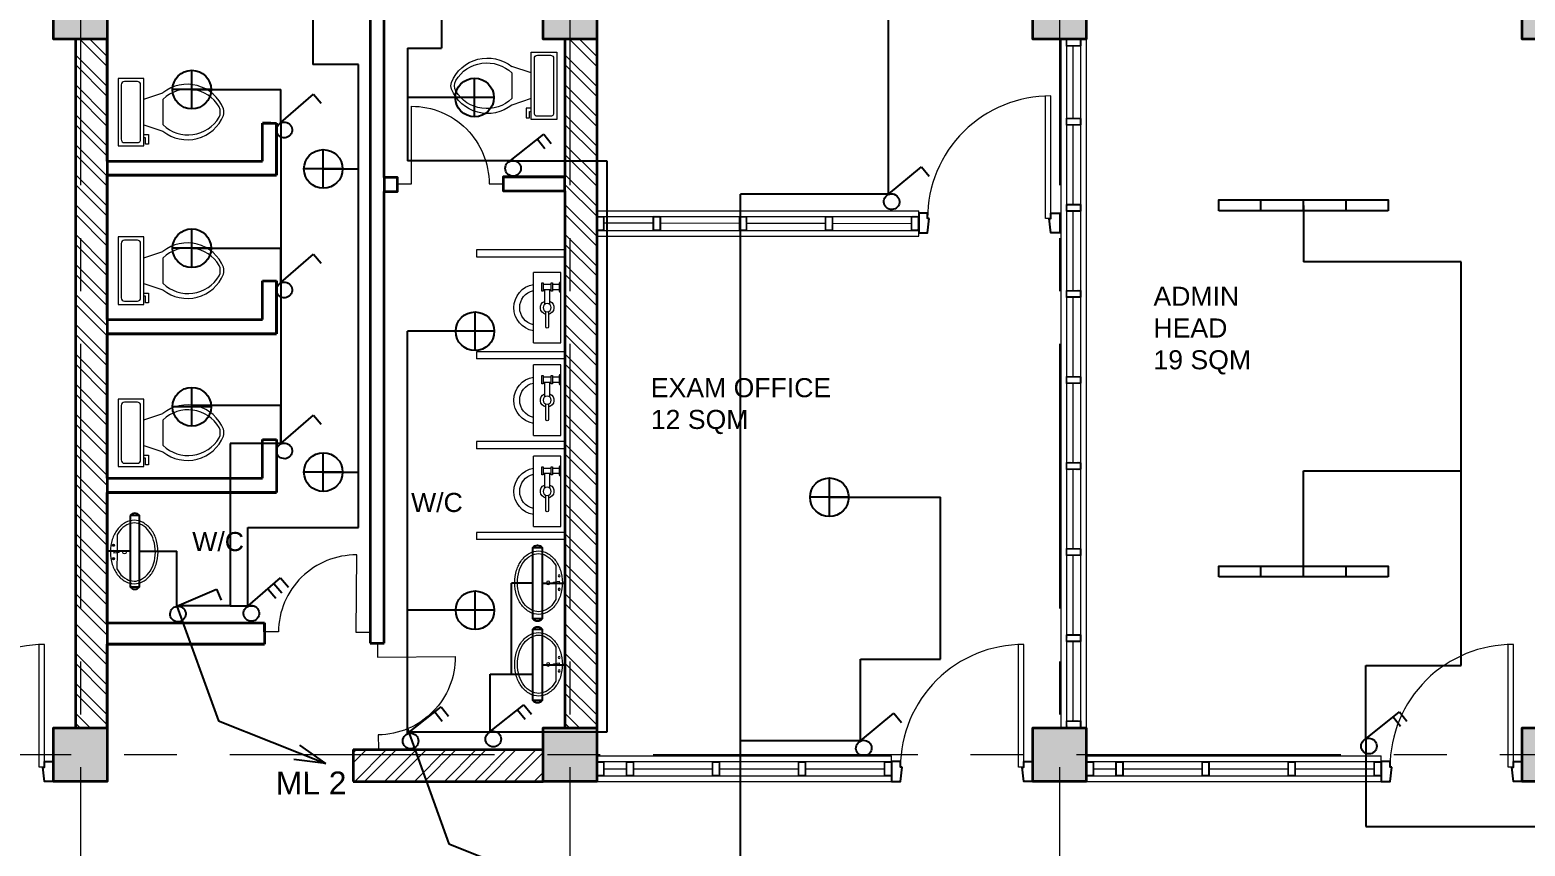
# Model space of a CAD drawing. Header units: inches. Extents: x 527934 to 2134587, y -408734 to 227304.
# Drawn here: x 1713861 to 1724458, y -190838 to -185053 of the extents above; entities that cross this region are included whole.
import ezdxf

# ---------------------------------------------------------------- set-up
doc = ezdxf.new("R2010")
doc.units = ezdxf.units.IN
doc.header["$MEASUREMENT"] = 0
doc.linetypes.add('CENTER', pattern=[2, 1.25, -0.25, 0.25, -0.25])
for name, color, linetype, lineweight in [('1 LIGHT N SWITCH', 3, 'Continuous', 25), ('6 LIGHT PT WIRING', 3, 'Continuous', 25), ('centre line', 1, 'CENTER', 9), ('dim', 253, 'Continuous', 9), ('door', 77, 'Continuous', 13), ('enclosure - exterior', 30, 'Continuous', 30), ('furniture', 253, 'Continuous', 5), ('hatch', 250, 'Continuous', 5), ('hatch - general', 252, 'Continuous', 5), ('hatch 2', 251, 'Continuous', 5), ('INSULATION', 253, 'Continuous', 5), ('interior partition', 31, 'Continuous', 30), ('metal', 40, 'Continuous', 18), ('partition wall', 5, 'Continuous', 20), ('plinth', 5, 'Continuous', 9), ('text', 7, 'Continuous', 13), ('wall', 5, 'Continuous', 40), ('wall - brick', 30, 'Continuous', 35)]:
    doc.layers.add(name, color=color, linetype=linetype, lineweight=lineweight)
doc.styles.add('ATTR', font='romans.shx', dxfattribs={"width": 0.8, "height": 1.2})
doc.styles.add('labelling', font='arial.ttf')
doc.styles.get("Standard").update_dxf_attribs({"font": 'arial.ttf'})
doc.linetypes.add('BATTING', pattern='A,0.0001,-0.1,[134,ltypeshp.shx,S=0.1,R=0,X=-0.1,Y=0],-0.2,[134,ltypeshp.shx,S=0.1,R=180,X=0.1,Y=0],-0.1', length=0.4001)
doc.dimstyles.new('dim 100', dxfattribs={"dimtxt": 200, "dimasz": 90, "dimexe": 150, "dimexo": 150, "dimgap": 50, "dimtad": 1, "dimdec": 0, "dimzin": 0, "dimdsep": 46, "dimtxsty": 'Standard', "dimblk": 'ARCHTICK', "dimcen": 100, "dimdle": 150, "dimazin": 0, "dimtfac": 1, "dimtdec": 0, "dimtix": 1, "dimtmove": 2, "dimatfit": 3, "dimfxl": 150, "dimfxlon": 1, "dimtolj": 1, "dimtzin": 0, "dimarcsym": 0})

# ---------------------------------------------------------------- blocks, each defined once
blk = doc.blocks.new('Dd1')
at = {"layer": 'door'}
for p, q in [((6330587, 14339), (6330587, 13509)), ((6330599, 14377), (6330625, 14377)), ((6330625, 14377), (6330625, 13510))]:
    blk.add_line(p, q, dxfattribs=at)
at = {"layer": 'door', "lineweight": 25}
for points in [[(6330599, 14377), (6330587, 14377), (6330587, 14339), (6330524, 14339), (6330524, 14479), (6330587, 14479)], [(6331449, 14377), (6331461, 14377), (6331461, 14339), (6331524, 14339), (6331524, 14479), (6331461, 14479)]]:
    blk.add_lwpolyline(points, close=True, dxfattribs=at)
at = {"layer": 'door'}
blk.add_arc((6330593, 14377), 868, 269.6039, 0, dxfattribs=at)
blk = doc.blocks.new('Tank Toilet 3 PV')
for p, q in [((9.5, -6), (9.5, -2)), ((-10, -8.5), (-8, -8.5)), ((-10, -9.5), (-10, -8.5)), ((-8, -8.5), (-8, -8)), ((-7, -8), (-7, -9.5)), ((-4, -8), (-6, -14)), ((4, -8), (6, -14)), ((-7, -9.5), (-10, -9.5)), ((4, -14), (-4, -14))]:
    blk.add_line(p, q)
blk.add_lwpolyline([(10.5, -8), (10.5, 0), (-10.5, 0), (-10.5, -8)], close=True)
for points in [[(-9.5, -2), (-9.5, -6)], [(8.5, -1), (-8.5, -1)], [(-8.5, -7), (8.5, -7)]]:
    blk.add_lwpolyline(points)
for centre, radius, start, end in [((-8.62, -1.88), 0.884, 81.8699, 188.1301), ((8.62, -1.88), 0.884, 351.8699, 98.1301), ((-8.62, -6.12), 0.884, 171.8699, 278.1301), ((8.62, -6.12), 0.884, 261.8699, 8.1301), ((3.52, -21.58), 12.17, 141.4691, 247.9714), ((4.2, -21.82), 11.33, 136.3677, 238.9468), ((-3.52, -21.58), 12.17, 292.0284, 38.5307), ((-4.2, -21.82), 11.33, 301.053, 43.6321), ((0, -27.88), 4, 245.7318, 294.2682), ((0, -29), 4, 254.8605, 285.1395)]:
    blk.add_arc(centre, radius, start, end)
at = {"style": 'ATTR', "width": 0.8, "flags": 9}
blk.add_attdef('ESTCODE', (0, 0), '', height=0.000000846, dxfattribs=at)
blk = doc.blocks.new('Urinal Toilet 1 PV')
for p, q in [((3.85, 0), (6.65, 0)), ((-0.98, -3.15), (-4.9, -3.15)), ((0.773, -2.7999), (4.55, -2.7999)), ((4.2, -0.3499), (6.3, -0.3499)), ((4.2, -2.0999), (4.2, -2.45)), ((6.3, -2.0999), (4.2, -2.0999)), ((4.2, -2.45), (6.3, -2.45)), ((4.55, -0.3499), (4.55, -2.0999)), ((4.55, -2.45), (4.55, -4.5499)), ((5.95, -2.0999), (5.95, -0.3499)), ((5.95, -4.5499), (5.95, -2.45)), ((6.3, -2.45), (6.3, -2.0999)), ((-9, -7), (9, -7)), ((-4.9, -3.8499), (-0.98, -3.8499)), ((4.55, -4.2), (0.784, -4.2)), ((4.2, -4.5499), (4.2, -4.9)), ((6.3, -4.5499), (4.2, -4.5499)), ((4.2, -4.9), (6.3, -4.9)), ((6.3, -4.9), (6.3, -4.5499))]:
    blk.add_line(p, q)
blk.add_lwpolyline([(-9, -7), (-9, 0), (9, 0), (9, -7)])
blk.add_circle((0, -3.5), 1.05)
for centre, radius, start, end in [((4.216, 0.0154), 0.3657, 182.4084, 267.5916), ((6.285, 0.0154), 0.3657, 272.4084, 357.5916), ((-4.9, -3.5), 0.35, 90, 270), ((0, -3.5), 1.75, 22.85047, 168.577), ((0, -6), 6, 189.7326, 350.4409), ((0, -6), 4.5, 192.8398, 347.201), ((0, -3.5), 1.75, 191.8763, 336.5863)]:
    blk.add_arc(centre, radius, start, end)
at = {"style": 'ATTR', "width": 0.8, "flags": 9}
blk.add_attdef('ESTCODE', (0, 0), '', height=0.00000036, dxfattribs=at)
blk = doc.blocks.new('A$C469E363F')
at = {"color": 0}
for p, q in [((-0.65, 5.39), (-5.48, 5.4)), ((0, 6.38), (-0.79, 6.38)), ((-0.56, 4.75), (-0.79, 6.38)), ((-0.56, 4.75), (-0.24, 4.75)), ((-0.24, 4.75), (0, 6.38)), ((4.68, 5.37), (-0.14, 5.38))]:
    blk.add_line(p, q, dxfattribs=at)
blk.add_lwpolyline([(-0.44, -6.9, 0.075445), (3.31, -6.34, 0.085783), (6.29, -4.83, 0.10607), (8.41, -2.41, 0.126822), (9.09, 0.21, 0.126822), (8.43, 2.82, 0.10607), (6.32, 5.26, 0.085783), (3.35, 6.79, 0.075445), (-0.39, 7.37, 0.075445), (-4.15, 6.81, 0.085783), (-7.12, 5.3, 0.10607), (-9.24, 2.88, 0.126822), (-9.93, 0.26, 0.126822), (-9.26, -2.35, 0.10607), (-7.16, -4.79, 0.085783), (-4.19, -6.32, 0.075445)], format="xyb", close=True, dxfattribs=at)
for points in [[(-5.48, 5.4, 0.038366), (-6.65, 4.66, 0.10607), (-8.55, 2.49, 0.126822), (-9.13, 0.26, 0.126822), (-8.56, -1.97, 0.10607), (-6.68, -4.16, 0.085783), (-3.95, -5.56, 0.075445), (-0.44, -6.11, 0.075445)], [(-0.44, -6.11, 0.075445), (3.08, -5.58, 0.085783), (5.82, -4.19, 0.10607), (7.72, -2.02, 0.126822), (8.3, 0.21, 0.126822), (7.73, 2.44, 0.10607), (5.85, 4.62, 0.038366), (4.68, 5.37, 0.075445)]]:
    blk.add_lwpolyline(points, format="xyb", dxfattribs=at)
for centre, radius in [((-2.41, 6.44), 0.316), ((-2.41, 6.44), 0.276), ((1.61, 6.43), 0.316), ((1.61, 6.43), 0.263), ((-0.46, 3.13), 0.515)]:
    blk.add_circle(centre, radius, dxfattribs=at)
blk = doc.blocks.new('2X4')
at = {"layer": 'hatch 2'}
h = blk.add_hatch(dxfattribs=at)
h.set_pattern_fill('ANSI31', color=256, scale=20)
h.set_pattern_definition([(45, (0, 0), (-1.767766953, 1.767766953), [])])
h.paths.add_polyline_path([(5938822, -146997), (5938776, -146997, 0.414214), (5938774, -146999), (5938774, -147047), (5938777, -147047), (5938777, -147000), (5938821, -147000), (5938821, -147047), (5938824, -147047), (5938824, -146999, 0.414214)])
h.paths.add_polyline_path([(5938777, -147047), (5938774, -147047), (5938774, -147095, 0.414214), (5938776, -147097), (5938822, -147097, 0.414218), (5938824, -147095), (5938824, -147047), (5938821, -147047), (5938821, -147094), (5938777, -147094)])
at = {"layer": 'metal'}
blk.add_lwpolyline([(5938776, -147097), (5938822, -147097, 0.414214), (5938824, -147095), (5938824, -146999, 0.414214), (5938822, -146997), (5938776, -146997, 0.414214), (5938774, -146999), (5938774, -147095, 0.414214)], format="xyb", close=True, dxfattribs=at)
blk.add_lwpolyline([(5938777, -147094), (5938821, -147094), (5938821, -147000), (5938777, -147000)], close=True, dxfattribs=at)
blk = doc.blocks.new('_ArchTick')
at = {"color": 0, "linetype": 'ByBlock', "const_width": 0.15}
blk.add_lwpolyline([(-0.5, -0.5), (0.5, 0.5)], dxfattribs=at)
blk = doc.blocks.new('*D2019')
at = {"layer": 'Defpoints', "color": 0, "ltscale": 400}
for p in [(1707088, -176826), (1707088, -190090), (1742476, -190090)]:
    blk.add_point(p, dxfattribs=at)
at = {"layer": 'dim', "color": 0, "lineweight": -2, "ltscale": 400}
for p, q in [((1707088, -176976), (1707088, -176676)), ((1742476, -176976), (1742476, -176676)), ((1742626, -176826), (1706938, -176826))]:
    blk.add_line(p, q, dxfattribs=at)
at = {"layer": 'dim', "color": 0, "lineweight": -2, "ltscale": 400, "xscale": 90, "yscale": 90, "zscale": 90, "rotation": 180}
blk.add_blockref('_ArchTick', (1707088, -176826), dxfattribs=at)
at = {"layer": 'dim', "color": 0, "lineweight": -2, "ltscale": 400, "xscale": 90, "yscale": 90, "zscale": 90}
blk.add_blockref('_ArchTick', (1742476, -176826), dxfattribs=at)
at = {"layer": 'dim', "color": 0, "ltscale": 400, "insert": (1724782, -176673), "char_height": 200, "attachment_point": 5}
blk.add_mtext('\\A1;35388', dxfattribs=at)
blk = doc.blocks.new('*D2493')
at = {"layer": 'Defpoints', "color": 0, "ltscale": 400}
for p in [(1717498, -178289), (1705491, -197819), (1717498, -197819)]:
    blk.add_point(p, dxfattribs=at)
at = {"layer": 'furniture', "color": 0, "lineweight": -2, "ltscale": 400}
for p, q in [((1705491, -178139), (1705491, -197969)), ((1705641, -178289), (1705341, -178289)), ((1705641, -197819), (1705341, -197819))]:
    blk.add_line(p, q, dxfattribs=at)
at = {"layer": 'furniture', "color": 0, "lineweight": -2, "ltscale": 400, "xscale": 90, "yscale": 90, "zscale": 90}
for p, rotation in [((1705491, -178289), 90), ((1705491, -197819), 270)]:
    blk.add_blockref('_ArchTick', p, dxfattribs=dict(at, rotation=rotation))
at = {"layer": 'furniture', "color": 0, "ltscale": 400, "insert": (1705339, -188054), "char_height": 200, "attachment_point": 5, "rotation": 90}
blk.add_mtext('\\A1;19530', dxfattribs=at)
blk = doc.blocks.new('*D2496')
at = {"layer": 'Defpoints', "color": 0, "ltscale": 400}
for p in [(1717688, -152819), (1714218, -198831), (1717688, -198831)]:
    blk.add_point(p, dxfattribs=at)
at = {"layer": 'furniture', "color": 0, "lineweight": -2, "ltscale": 400}
for p, q in [((1714218, -198831), (1714218, -198681)), ((1717688, -198681), (1717688, -198981)), ((1714068, -198831), (1717838, -198831))]:
    blk.add_line(p, q, dxfattribs=at)
at = {"layer": 'furniture', "color": 0, "lineweight": -2, "ltscale": 400, "xscale": 90, "yscale": 90, "zscale": 90, "rotation": 180}
blk.add_blockref('_ArchTick', (1714218, -198831), dxfattribs=at)
at = {"layer": 'furniture', "color": 0, "lineweight": -2, "ltscale": 400, "xscale": 90, "yscale": 90, "zscale": 90}
blk.add_blockref('_ArchTick', (1717688, -198831), dxfattribs=at)
at = {"layer": 'furniture', "color": 0, "ltscale": 400, "insert": (1715953, -198679), "char_height": 200, "attachment_point": 5}
blk.add_mtext('\\A1;3470', dxfattribs=at)
blk = doc.blocks.new('*D2497')
at = {"layer": 'Defpoints', "color": 0, "ltscale": 400}
for p in [(1721158, -152819), (1717688, -198831), (1721158, -198831)]:
    blk.add_point(p, dxfattribs=at)
at = {"layer": 'furniture', "color": 0, "lineweight": -2, "ltscale": 400}
for p, q in [((1717688, -198831), (1717688, -198681)), ((1721158, -198681), (1721158, -198981)), ((1717538, -198831), (1721308, -198831))]:
    blk.add_line(p, q, dxfattribs=at)
at = {"layer": 'furniture', "color": 0, "lineweight": -2, "ltscale": 400, "xscale": 90, "yscale": 90, "zscale": 90, "rotation": 180}
blk.add_blockref('_ArchTick', (1717688, -198831), dxfattribs=at)
at = {"layer": 'furniture', "color": 0, "lineweight": -2, "ltscale": 400, "xscale": 90, "yscale": 90, "zscale": 90}
blk.add_blockref('_ArchTick', (1721158, -198831), dxfattribs=at)
at = {"layer": 'furniture', "color": 0, "ltscale": 400, "insert": (1719423, -198679), "char_height": 200, "attachment_point": 5}
blk.add_mtext('\\A1;3470', dxfattribs=at)
blk = doc.blocks.new('*D2498')
at = {"layer": 'Defpoints', "color": 0, "ltscale": 400}
for p in [(1724628, -152819), (1721158, -198831), (1724628, -198831)]:
    blk.add_point(p, dxfattribs=at)
at = {"layer": 'furniture', "color": 0, "lineweight": -2, "ltscale": 400}
for p, q in [((1721158, -198831), (1721158, -198681)), ((1724628, -198681), (1724628, -198981)), ((1721008, -198831), (1724778, -198831))]:
    blk.add_line(p, q, dxfattribs=at)
at = {"layer": 'furniture', "color": 0, "lineweight": -2, "ltscale": 400, "xscale": 90, "yscale": 90, "zscale": 90, "rotation": 180}
blk.add_blockref('_ArchTick', (1721158, -198831), dxfattribs=at)
at = {"layer": 'furniture', "color": 0, "lineweight": -2, "ltscale": 400, "xscale": 90, "yscale": 90, "zscale": 90}
blk.add_blockref('_ArchTick', (1724628, -198831), dxfattribs=at)
at = {"layer": 'furniture', "color": 0, "ltscale": 400, "insert": (1722893, -198679), "char_height": 200, "attachment_point": 5}
blk.add_mtext('\\A1;3470', dxfattribs=at)
blk = doc.blocks.new('1x36 TL MO')
at = {"color": 3}
for p, q in [((11329249, 640104.8), (11330289.8, 640104.8)), ((11329507.4, 640104.8), (11329507.4, 640038.1)), ((11329768.8, 640104.8), (11329768.8, 640038.1)), ((11330030.3, 640104.8), (11330030.3, 640038.1))]:
    blk.add_line(p, q, dxfattribs=at)
blk.add_lwpolyline([(11330289.8, 640104.8), (11330289.8, 640038.1), (11329249, 640038.1), (11329249, 640104.8)], dxfattribs=at)
blk = doc.blocks.new('dome')
at = {"color": 3}
for p, q in [((542951, 234900), (542951, 235175)), ((543088, 235037), (542814, 235037))]:
    blk.add_line(p, q, dxfattribs=at)
blk.add_circle((542951, 235037), 137, dxfattribs=at)
blk = doc.blocks.new('mirror light')
at = {"color": 3}
for p, q in [((550739, 227900), (550739, 227697)), ((550649, 227697), (550829, 227697))]:
    blk.add_line(p, q, dxfattribs=at)
blk.add_lwpolyline([(550423, 227900), (551055, 227900), (551055, 227982), (550423, 227982)], close=True, dxfattribs=at)
for centre, radius, start, end in [((550452, 227941), 50.3, 125.4617, 234.5383), ((551026, 227941), 49.8, 304.638, 55.362)]:
    blk.add_arc(centre, radius, start, end, dxfattribs=at)
blk = doc.blocks.new('one gang')
at = {"color": 3}
for p, q in [((546568.2, 231598.6), (546688.9, 231800.5)), ((546688.9, 231800.5), (546744.9, 231766.8))]:
    blk.add_line(p, q, dxfattribs=at)
blk.add_circle((546598.5, 231566.5), 42.7, dxfattribs=at)
blk = doc.blocks.new('2 GANG')
at = {"color": 3}
for p, q in [((546996.5, 231907.1), (547117.2, 232109)), ((547117.2, 232109), (547173.2, 232075.3)), ((547094.6, 232071.2), (547150.6, 232037.5))]:
    blk.add_line(p, q, dxfattribs=at)
blk.add_circle((547026.8, 231875), 42.7, dxfattribs=at)
blk = doc.blocks.new('3 gang')
at = {"color": 3}
for p, q in [((538509.6, 249309.1), (538630.3, 249511)), ((538605.7, 249470.2), (538661.7, 249436.4)), ((538605.7, 249470.2), (538661.7, 249436.4)), ((538630.3, 249511), (538686.2, 249477.2)), ((538630.3, 249511), (538686.2, 249477.2)), ((538585, 249431.9), (538641, 249398.1)), ((538585, 249431.9), (538641, 249398.1))]:
    blk.add_line(p, q, dxfattribs=at)
blk.add_circle((538539.8, 249277), 42.7, dxfattribs=at)
blk = doc.blocks.new('*U1924')
at = {"color": 3}
for p, q in [((-181347.92, -126936.6), (-181360.04, -126920.06)), ((-181360.04, -126920.06), (-181357.92, -126925.37)), ((-181360.04, -126920.06), (-181355.67, -126923.72)), ((-181326.36, -126938.56), (-181347.92, -126936.6))]:
    blk.add_line(p, q, dxfattribs=at)

msp = doc.modelspace()

# ---------------------------------------------------------------- hatches: boundary and pattern name
at = {"layer": 'hatch', "lineweight": 5, "ltscale": 400}
h = msp.add_hatch(dxfattribs=at)
h.set_pattern_fill('ANSI32', color=256, scale=400, angle=-90)
h.set_pattern_definition([(315, (1745702.58, 2319077.69), (106.066017, 106.066017), []), (315, (1745702.58, 2319006.98), (106.066017, 106.066017), [])])
edge = h.paths.add_edge_path()
edge.add_line((1714183.1, -185119.4), (1714408.1, -185119.4))
edge.add_line((1714408.1, -185119.4), (1714408.1, -189999.4))
edge.add_line((1714408.1, -189999.4), (1714183.1, -189999.4))
edge.add_line((1714183.1, -189999.4), (1714183.1, -185220.3))
h = msp.add_hatch(dxfattribs=at)
h.set_pattern_fill('ANSI32', color=256, scale=400, angle=-90)
h.set_pattern_definition([(315, (1749172.58, 2319077.69), (106.066017, 106.066017), []), (315, (1749172.58, 2319006.98), (106.066017, 106.066017), [])])
edge = h.paths.add_edge_path()
edge.add_line((1717653.1, -185119.4), (1717878.1, -185119.4))
edge.add_line((1717878.1, -185119.4), (1717878.1, -189999.4))
edge.add_line((1717878.1, -189999.4), (1717653.1, -189999.4))
edge.add_line((1717653.1, -189999.4), (1717653.1, -185220.3))
h = msp.add_hatch(dxfattribs=at)
h.set_pattern_fill('ANSI32', color=256, scale=400)
h.set_pattern_definition([(45, (-788145.66, -158861.24), (-106.066017, 106.066017), []), (45, (-788074.95, -158861.24), (-106.066017, 106.066017), [])])
h.paths.add_polyline_path([(1716152.4, -190379.4), (1716152.4, -190154.4), (1717498.1, -190154.4), (1717498.1, -190379.4)])
at = {"layer": 'plinth', "ltscale": 400}
h = msp.add_hatch(color=0, dxfattribs=at)
h.dxf.hatch_style = 1
h.paths.add_polyline_path([(1707468.1, -184739.4), (1707468.1, -185119.4), (1707088.1, -185119.4), (1707088.1, -184739.4)])
h.paths.add_polyline_path([(1710938.1, -184739.4), (1710938.1, -185119.4), (1710558.1, -185119.4), (1710558.1, -184739.4)])
h.paths.add_polyline_path([(1714408.1, -184739.4), (1714408.1, -185119.4), (1714028.1, -185119.4), (1714028.1, -184739.4)])
h.paths.add_polyline_path([(1717878.1, -183139.4), (1717878.1, -183519.4), (1717498.1, -183519.4), (1717498.1, -183139.4)])
h.paths.add_polyline_path([(1717878.1, -178289.4), (1717878.1, -178669.4), (1717498.1, -178669.4), (1717498.1, -178289.4)])
h.paths.add_polyline_path([(1721348.1, -178289.4), (1721348.1, -178669.4), (1720968.1, -178669.4), (1720968.1, -178289.4)])
h.paths.add_polyline_path([(1724818.1, -178289.4), (1724818.1, -178669.4), (1724438.1, -178669.4), (1724438.1, -178289.4)])
h.paths.add_polyline_path([(1728288.1, -178289.4), (1728288.1, -178669.4), (1727908.1, -178669.4), (1727908.1, -178289.4)])
h.paths.add_polyline_path([(1728288.1, -183139.4), (1728288.1, -183519.4), (1727908.1, -183519.4), (1727908.1, -183139.4)])
h.paths.add_polyline_path([(1721348.1, -184739.4), (1721348.1, -185119.4), (1720968.1, -185119.4), (1720968.1, -184739.4)])
h.paths.add_polyline_path([(1724818.1, -184739.4), (1724818.1, -185119.4), (1724438.1, -185119.4), (1724438.1, -184739.4)])
h.paths.add_polyline_path([(1728288.1, -184739.4), (1728288.1, -185119.4), (1727908.1, -185119.4), (1727908.1, -184739.4)])
h.paths.add_polyline_path([(1731758.1, -184739.4), (1731758.1, -185119.4), (1731378.1, -185119.4), (1731378.1, -184739.4)])
h.paths.add_polyline_path([(1735233.1, -184739.4), (1735233.1, -185119.4), (1734853.1, -185119.4), (1734853.1, -184739.4)])
h.paths.add_polyline_path([(1735233.1, -189999.4), (1735233.1, -190379.4), (1734853.1, -190379.4), (1734853.1, -189999.4)])
h.paths.add_polyline_path([(1731758.1, -189999.4), (1731758.1, -190379.4), (1731378.1, -190379.4), (1731378.1, -189999.4)])
h.paths.add_polyline_path([(1728288.1, -189999.4), (1728288.1, -190379.4), (1727908.1, -190379.4), (1727908.1, -189999.4)])
h.paths.add_polyline_path([(1724818.1, -189999.4), (1724818.1, -190379.4), (1724438.1, -190379.4), (1724438.1, -189999.4)])
h.paths.add_polyline_path([(1717878.1, -184739.4), (1717878.1, -185119.4), (1717498.1, -185119.4), (1717498.1, -184739.4)])
h.paths.add_polyline_path([(1714408.1, -189999.4), (1714408.1, -190379.4), (1714028.1, -190379.4), (1714028.1, -189999.4)])
h.paths.add_polyline_path([(1710938.1, -189999.4), (1710938.1, -190379.4), (1710558.1, -190379.4), (1710558.1, -189999.4)])
h.paths.add_polyline_path([(1707468.1, -189999.4), (1707468.1, -190379.4), (1707088.1, -190379.4), (1707088.1, -189999.4)])
h.paths.add_polyline_path([(1707468.1, -192179.4), (1707468.1, -192559.4), (1707088.1, -192559.4), (1707088.1, -192179.4)])
h.paths.add_polyline_path([(1710938.1, -192179.4), (1710938.1, -192559.4), (1710558.1, -192559.4), (1710558.1, -192179.4)])
h.paths.add_polyline_path([(1714408.1, -192179.4), (1714408.1, -192559.4), (1714028.1, -192559.4), (1714028.1, -192179.4)])
h.paths.add_polyline_path([(1717878.1, -192179.4), (1717878.1, -192559.4), (1717498.1, -192559.4), (1717498.1, -192179.4)])
h.paths.add_polyline_path([(1721348.1, -192179.4), (1721348.1, -192559.4), (1720968.1, -192559.4), (1720968.1, -192179.4)])
h.paths.add_polyline_path([(1724818.1, -192179.4), (1724818.1, -192559.4), (1724438.1, -192559.4), (1724438.1, -192179.4)])
h.paths.add_polyline_path([(1728288.1, -192179.4), (1728288.1, -192559.4), (1727908.1, -192559.4), (1727908.1, -192179.4)])
h.paths.add_polyline_path([(1731758.1, -192179.4), (1731758.1, -192559.4), (1731378.1, -192559.4), (1731378.1, -192179.4)])
h.paths.add_polyline_path([(1735233.1, -192179.4), (1735233.1, -192559.4), (1734853.1, -192559.4), (1734853.1, -192179.4)])
h.paths.add_polyline_path([(1735233.1, -197439.4), (1735233.1, -197819.4), (1734853.1, -197819.4), (1734853.1, -197439.4)])
h.paths.add_polyline_path([(1731758.1, -197439.4), (1731758.1, -197819.4), (1731378.1, -197819.4), (1731378.1, -197439.4)])
h.paths.add_polyline_path([(1728288.1, -197439.4), (1728288.1, -197819.4), (1727908.1, -197819.4), (1727908.1, -197439.4)])
h.paths.add_polyline_path([(1724818.1, -197439.4), (1724818.1, -197819.4), (1724438.1, -197819.4), (1724438.1, -197439.4)])
h.paths.add_polyline_path([(1721348.1, -197439.4), (1721348.1, -197819.4), (1720968.1, -197819.4), (1720968.1, -197439.4)])
h.paths.add_polyline_path([(1717878.1, -197439.4), (1717878.1, -197819.4), (1717498.1, -197819.4), (1717498.1, -197439.4)])
h.paths.add_polyline_path([(1714408.1, -197439.4), (1714408.1, -197819.4), (1714028.1, -197819.4), (1714028.1, -197439.4)])
h.paths.add_polyline_path([(1710938.1, -197439.4), (1710938.1, -197819.4), (1710558.1, -197819.4), (1710558.1, -197439.4)])
h.paths.add_polyline_path([(1707468.1, -197439.4), (1707468.1, -197819.4), (1707088.1, -197819.4), (1707088.1, -197439.4)])
edge = h.paths.add_edge_path()
edge.add_line((1717878.1, -184739.4), (1717128.1, -184739.4))
h = msp.add_hatch(color=0, dxfattribs=at)
h.dxf.hatch_style = 1
h.paths.add_polyline_path([(1717878.1, -189999.4), (1717878.1, -190379.4), (1717498.1, -190379.4), (1717498.1, -189999.4)])
h.paths.add_polyline_path([(1721348.1, -189999.4), (1721348.1, -190379.4), (1720968.1, -190379.4), (1720968.1, -189999.4)])

# ---------------------------------------------------------------- linework, layer by layer
at = {"layer": '6 LIGHT PT WIRING', "ltscale": 400}
for p, q in [((1715866.6, -184821.7), (1715866.6, -185299.5)), ((1716778.1, -184821.7), (1716778.1, -185182)), ((1719945.3, -186218.6), (1719945.3, -184849.9)), ((1716536.5, -185182), (1716778.1, -185182)), ((1716536.5, -185182), (1716536.5, -185981.6)), ((1716190.5, -185299.5), (1715866.6, -185299.5)), ((1716190.5, -188580), (1716190.5, -185299.5)), ((1715008.1, -185474.8), (1715639.5, -185474.8)), ((1715639.5, -185710.5), (1715639.5, -185474.8)), ((1717012.6, -185532), (1716536.5, -185532)), ((1715639.5, -185710.5), (1715639.5, -187985)), ((1717263.4, -185981.6), (1716536.5, -185981.6)), ((1717263.4, -185981.6), (1717950, -185981.6)), ((1717950, -185981.6), (1717950, -190031)), ((1715940.1, -186038.5), (1716190.5, -186038.5)), ((1718897.5, -190091.1), (1718897.5, -186218.6)), ((1719945.3, -186218.6), (1718897.5, -186218.6)), ((1722888.1, -186297.1), (1722888.1, -186698)), ((1715018.2, -186600.3), (1715639.5, -186600.3)), ((1715639.5, -186844.5), (1715639.5, -186600.3)), ((1724006, -186698), (1722888.1, -186698)), ((1724006, -189558), (1724006, -186698)), ((1716536.5, -190040.4), (1716536.5, -187189)), ((1717015.3, -187189), (1716536.5, -187189)), ((1715008.1, -187713.1), (1715639.5, -187713.1)), ((1715639.5, -187985), (1715639.5, -187713.1)), ((1715639.5, -187985), (1715279.5, -187985)), ((1715279.5, -187985), (1715279.5, -189135)), ((1715940.1, -188186.8), (1716190.5, -188186.8)), ((1722888.1, -188892.1), (1722888.1, -188178)), ((1722888.1, -188178), (1724006, -188178)), ((1719526.8, -188365.4), (1720315, -188365.4)), ((1720315, -189513), (1720315, -188365.4)), ((1715405.5, -189136.5), (1715405.5, -188580)), ((1715405.5, -188580), (1716190.5, -188580)), ((1714636.3, -188748.5), (1714902.8, -188748.5)), ((1714902.8, -189136.4), (1714902.8, -188748.5)), ((1717273.9, -189619.5), (1717273.9, -188975.3)), ((1717424.9, -188975.3), (1717273.9, -188975.3)), ((1715279.5, -189135), (1714902.8, -189135)), ((1715279.5, -189135), (1715444.2, -189135)), ((1717015.3, -189166.4), (1716536.5, -189166.4)), ((1719747.8, -190091.1), (1719747.8, -189513)), ((1719747.8, -189513), (1720315, -189513)), ((1723328.9, -190076.6), (1723328.9, -189558)), ((1723328.9, -189558), (1724006, -189558)), ((1717122.9, -190026.5), (1717122.9, -189619.5)), ((1717122.9, -189619.5), (1717424.9, -189619.5)), ((1717950, -190031), (1716536.5, -190031)), ((1718897.5, -192519.4), (1718897.5, -190091.1)), ((1719747.8, -190091.1), (1718897.5, -190091.1)), ((1723328.9, -190076.6), (1723328.9, -190699)), ((1723328.9, -190699), (1725914.6, -190699))]:
    msp.add_line(p, q, dxfattribs=at)
at = {"layer": 'centre line', "ltscale": 1500}
for p, q in [((1714218.1, -175279.4), (1714218.1, -201019.4)), ((1717688.1, -175279.4), (1717688.1, -201019.4)), ((1721158.1, -175279.4), (1721158.1, -201019.4)), ((1703278.1, -190189.4), (1735648.9, -190189.4))]:
    msp.add_line(p, q, dxfattribs=at)
at = {"layer": 'door'}
msp.add_line((1716465.4, -186144.4), (1716565.4, -186144.4), dxfattribs=at)
for points in [[(1716465.4, -186144.4), (1716565.4, -186144.4), (1716565.4, -185594.4, -0.4142136), (1717115.4, -186144.4), (1717215.4, -186144.4)], [(1716272.1, -189325.3), (1716172.1, -189324.4), (1716176.9, -188774.4, 0.4142136), (1715622.2, -189319.6), (1715522.2, -189318.8)], [(1716324.1, -189399.2), (1716324.9, -189499.2), (1716874.9, -189494.5, -0.4142136), (1716329.7, -190049.2), (1716330.5, -190149.2)]]:
    msp.add_lwpolyline(points, format="xyb", dxfattribs=at)
at = {"layer": 'INSULATION', "linetype": 'BATTING', "ltscale": 100}
for p, q in [((1721252.6, -185169.4), (1721252.6, -185682.6)), ((1721252.6, -185726.2), (1721252.6, -186292.6)), ((1721252.6, -186336.2), (1721252.6, -186902.6)), ((1717928.1, -186420.5), (1718279.1, -186420.5)), ((1718325.9, -186421.3), (1718889.1, -186422.2)), ((1718935.9, -186422.6), (1719499.1, -186423.5)), ((1719545.9, -186424.1), (1720109.1, -186425.4)), ((1721252.6, -186946.2), (1721252.6, -187512.6)), ((1721252.6, -187556.2), (1721252.6, -188122.6)), ((1721252.6, -188166.2), (1721252.6, -188732.6)), ((1721252.6, -188776.2), (1721252.6, -189342.6)), ((1721252.6, -189386.2), (1721252.6, -189952.6)), ((1721252.6, -189996.2), (1721252.6, -189999.4)), ((1717928.1, -190289.4), (1718091.3, -190289.4)), ((1718134.9, -190289.4), (1718701.3, -190289.4)), ((1718744.9, -190289.4), (1719311.3, -190289.4)), ((1719354.9, -190289.4), (1719918.1, -190289.4)), ((1721398.6, -190289.4), (1721561.3, -190289.4)), ((1721604.9, -190289.4), (1722171.3, -190289.4)), ((1722214.9, -190289.4), (1722781.3, -190289.4)), ((1722824.9, -190289.4), (1723388.1, -190289.4))]:
    msp.add_line(p, q, dxfattribs=at)
at = {"layer": 'interior partition', "lineweight": 20}
for p, q in [((1717653.1, -186612.4), (1717026, -186612.4)), ((1717026, -186612.4), (1717026, -186662.4)), ((1717026, -186662.4), (1717653.1, -186662.4)), ((1717653.1, -187333.9), (1717026, -187333.9)), ((1717026, -187333.9), (1717026, -187383.9)), ((1717653.1, -187383.9), (1717026, -187383.9)), ((1717653.1, -187971.6), (1717026, -187971.6)), ((1717026, -187971.6), (1717026, -188021.6)), ((1717653.1, -188021.6), (1717026, -188021.6)), ((1717653.1, -188615.9), (1717026, -188615.9)), ((1717026, -188615.9), (1717026, -188665.9)), ((1717653.1, -188665.9), (1717026, -188665.9))]:
    msp.add_line(p, q, dxfattribs=at)
at = {"layer": 'partition wall', "lineweight": 18}
for p, q in [((1717878.1, -186335.4), (1720160.1, -186335.4)), ((1717878.1, -186375.4), (1720160.1, -186375.4)), ((1720160.1, -186515.4), (1720160.1, -186335.4)), ((1717878.1, -186475.4), (1720160.1, -186475.4)), ((1717878.1, -186515.4), (1720160.1, -186515.4)), ((1717878.1, -190199.4), (1719968.1, -190199.4)), ((1719968.1, -190379.4), (1719968.1, -190199.4)), ((1721348.1, -190199.4), (1723438.1, -190199.4)), ((1723438.1, -190379.4), (1723438.1, -190199.4)), ((1717878.1, -190239.4), (1719968.1, -190239.4)), ((1721348.1, -190239.4), (1723438.1, -190239.4)), ((1717878.1, -190339.4), (1719968.1, -190339.4)), ((1717878.1, -190379.4), (1719968.1, -190379.4)), ((1721348.1, -190339.4), (1723438.1, -190339.4)), ((1721348.1, -190379.4), (1723438.1, -190379.4))]:
    msp.add_line(p, q, dxfattribs=at)
for points in [[(1721168.1, -185119.4), (1721168.1, -189999.4)], [(1721208.1, -185119.4), (1721208.1, -189999.4)], [(1721308.1, -185119.4), (1721308.1, -189999.4)], [(1721348.1, -185119.4), (1721348.1, -189999.4)]]:
    msp.add_lwpolyline(points, dxfattribs=at)
at = {"layer": 'wall'}
msp.add_line((1715522.2, -189318.8), (1715522.2, -189255.7), dxfattribs=at)
at = {"layer": 'wall - brick'}
for p, q in [((1717878.1, -184739.4), (1717878.1, -190379.4)), ((1714183.1, -185119.4), (1714183.1, -189999.4)), ((1714408.1, -185982.8), (1714408.1, -185119.4)), ((1714408.1, -185119.4), (1714408.1, -189999.4)), ((1717653.1, -185119.4), (1717653.1, -186094.4)), ((1715508.1, -185982.8), (1715508.1, -185714.4)), ((1715568.3, -185714.4), (1715508.1, -185714.4)), ((1715508.1, -185982.8), (1715508.1, -185714.4)), ((1715508.1, -185714.4), (1715608.1, -185714.4)), ((1715608.1, -186082.8), (1715608.1, -185714.4)), ((1715608.1, -185714.4), (1715608.1, -186082.8)), ((1714408.1, -185982.8), (1715508.1, -185982.8)), ((1714408.1, -185982.8), (1715508.1, -185982.8)), ((1714408.1, -187106.8), (1714408.1, -186082.8)), ((1714408.1, -186082.8), (1715608.1, -186082.8)), ((1715608.1, -186082.8), (1714408.1, -186082.8)), ((1716372.1, -186099.6), (1716372.1, -186199.6)), ((1717215.4, -186094.4), (1717653.1, -186094.4)), ((1717215.4, -186194.4), (1717653.1, -186194.4)), ((1717653.1, -186194.4), (1717653.1, -186094.4)), ((1717653.1, -186194.4), (1717653.1, -189999.4)), ((1715508.1, -187106.8), (1715508.1, -186832.5)), ((1715508.1, -187106.8), (1715508.1, -186832.5)), ((1715508.1, -186832.5), (1715608.1, -186832.5)), ((1715608.1, -187206.8), (1715608.1, -186832.5)), ((1715608.1, -186832.5), (1715608.1, -187206.8)), ((1714408.1, -187106.8), (1715508.1, -187106.8)), ((1714408.1, -187106.8), (1715508.1, -187106.8)), ((1714408.1, -188230.8), (1714408.1, -187206.8)), ((1714408.1, -187206.8), (1715608.1, -187206.8)), ((1715608.1, -187206.8), (1714408.1, -187206.8)), ((1715508.1, -188230.8), (1715508.1, -187956.5)), ((1715508.1, -188230.8), (1715508.1, -187956.5)), ((1715508.1, -187956.5), (1715608.1, -187956.5)), ((1715608.1, -187956.5), (1715608.1, -188330.8)), ((1714408.1, -188230.8), (1715508.1, -188230.8)), ((1714408.1, -188230.8), (1715508.1, -188230.8)), ((1714408.1, -189255.7), (1714408.1, -188330.8)), ((1714408.1, -188330.8), (1715608.1, -188330.8)), ((1715608.1, -188330.8), (1714408.1, -188330.8)), ((1714408.1, -189255.7), (1715522.2, -189255.7)), ((1714408.1, -189255.7), (1715522.2, -189255.7)), ((1715522.2, -189255.7), (1715522.2, -189405.7)), ((1714408.1, -189999.4), (1714408.1, -189405.7)), ((1714408.1, -189405.7), (1715522.2, -189405.7)), ((1715522.2, -189405.7), (1714408.1, -189405.7)), ((1716272.1, -189399.2), (1716372.1, -189399.2)), ((1716152.4, -190154.4), (1717498.1, -190154.4)), ((1716152.4, -190154.4), (1716152.4, -190379.4)), ((1716152.4, -190379.4), (1717498.1, -190379.4))]:
    msp.add_line(p, q, dxfattribs=at)
for points in [[(1714408.1, -184739.4), (1714408.1, -185119.4), (1714028.1, -185119.4), (1714028.1, -184739.4)], [(1717878.1, -184739.4), (1717878.1, -185119.4), (1717498.1, -185119.4), (1717498.1, -184739.4)], [(1721348.1, -184739.4), (1721348.1, -185119.4), (1720968.1, -185119.4), (1720968.1, -184739.4)], [(1724818.1, -184739.4), (1724818.1, -185119.4), (1724438.1, -185119.4), (1724438.1, -184739.4)], [(1714408.1, -189999.4), (1714408.1, -190379.4), (1714028.1, -190379.4), (1714028.1, -189999.4)], [(1717878.1, -189999.4), (1717878.1, -190379.4), (1717498.1, -190379.4), (1717498.1, -189999.4)], [(1721348.1, -189999.4), (1721348.1, -190379.4), (1720968.1, -190379.4), (1720968.1, -189999.4)], [(1724818.1, -189999.4), (1724818.1, -190379.4), (1724438.1, -190379.4), (1724438.1, -189999.4)]]:
    msp.add_lwpolyline(points, close=True, dxfattribs=at)
for points in [[(1716372.1, -189399.2), (1716372.1, -186199.6), (1716465.4, -186199.6), (1716465.4, -186099.6), (1716372.1, -186099.6), (1716372.1, -184964.4), (1716428.1, -184964.4), (1716428.1, -184739.4), (1716216.6, -184739.4), (1716216.6, -184964.4), (1716272.1, -184964.4), (1716272.1, -189399.2)], [(1717653.1, -186094.4), (1717215.4, -186094.4), (1717215.4, -186194.4), (1717653.1, -186194.4)]]:
    msp.add_lwpolyline(points, dxfattribs=at)

# ---------------------------------------------------------------- block references
at = {"layer": '1 LIGHT N SWITCH'}
for p in [(1172057.2, -420513.6), (1174061.7, -420569.4), (1172989.2, -421075.9), (1172057.2, -421637.7), (1174064.3, -422226.4), (1172057.2, -422761.4), (1172989.2, -423224.2), (1176575.8, -423402.9), (1174064.3, -424203.8)]:
    msp.add_blockref('dome', p, dxfattribs=at)
for name, p, xscale, yscale, zscale, rotation in [('one gang', (946829.2, -252373.8), 1.29999999960708, 1.300000000410364, 1.3, 341.9917603438724), ('2 GANG', (945537, -217364), 1.299999999515022, 1.300000000017462, 1.3, 339.3534406117806), ('one gang', (949706.2, -233600.9), 1.299999999750136, 1.300000000410364, 1.3, 340.556253112014), ('one gang', (946829.2, -253507.8), 1.29999999960708, 1.300000000410364, 1.3, 341.9917603438724), ('one gang', (946829.2, -254648.3), 1.29999999960708, 1.300000000410364, 1.3, 341.9917603438724), ('mirror light', (1532250.8, 251842.7), 0.8000000007450581, 0.8000000007450581, 0.8, 270), ('mirror light', (1899810.4, 251615.9), -0.8000000007450581, 0.8000000007450581, 0.8, 90), ('one gang', (963266.9, -14331), 1.299999999611096, 1.300000000410364, 1.3, 323.9437051641161), ('3 gang', (948670.7, -274267.7), 1.299999999851695, 1.299999999144347, 1.3, 341.4933419144708), ('mirror light', (1899810.4, 251037.5), -0.8000000007450581, 0.8000000007450581, 0.8, 90), ('2 GANG', (944810, -221422.8), 1.299999999515022, 1.300000000017462, 1.3, 339.3534406117806), ('2 GANG', (945396.5, -221409), 1.299999999515022, 1.300000000017462, 1.3, 339.3534406117806), ('one gang', (949508.7, -237473.4), 1.299999999750136, 1.300000000410364, 1.3, 340.556253112014), ('2 GANG', (951602.5, -221459), 1.299999999515022, 1.300000000017462, 1.3, 339.3534406117806)]:
    msp.add_blockref(name, p, dxfattribs=dict(at, xscale=xscale, yscale=yscale, zscale=zscale, rotation=rotation))
at = {"layer": '1 LIGHT N SWITCH', "color": 3, "xscale": 1.154999999329448, "yscale": 1.154999999329448, "zscale": 1.155, "rotation": 180}
for p in [(14808771.1, 552985.4), (14808771.1, 550390.4)]:
    msp.add_blockref('1x36 TL MO', p, dxfattribs=at)
at = {"layer": '6 LIGHT PT WIRING', "color": 3, "xscale": -39.99999999998463, "yscale": 40, "zscale": 40.00000000000001, "rotation": 284.5979908637959}
for p in [(4800505.5, 8109495.4), (4802139.2, 8108624.9)]:
    msp.add_blockref('*U1924', p, dxfattribs=at)
at = {"layer": 'dim', "rotation": 180}
for p in [(8044552, -175900.4), (8051492, -175900.4), (8054962, -175900.4)]:
    msp.add_blockref('Dd1', p, dxfattribs=at)
at = {"layer": 'enclosure - exterior', "lineweight": 18, "rotation": 180}
msp.add_blockref('Dd1', (8051684, -172012.4), dxfattribs=at)
at = {"layer": 'furniture', "lineweight": 25}
for name, p, xscale, yscale, zscale, rotation in [('Tank Toilet 3 PV', (1717595, -185449.3), -22.72729472318315, 22.72729472318315, 22.72729472317806, 270), ('Tank Toilet 3 PV', (1714485.7, -185635.5), 22.72729472318315, 22.72729472318315, 22.72729472317806, 90), ('Tank Toilet 3 PV', (1714485.7, -186759.7), 22.72729472318315, 22.72729472318315, 22.72729472317806, 90), ('Urinal Toilet 1 PV', (1717624, -187021.8), -27.77777777778101, 27.77777777778101, 27.77777777777778, 270), ('Urinal Toilet 1 PV', (1717624, -187677.8), -27.77777777778101, 27.77777777778101, 27.77777777777778, 270), ('Tank Toilet 3 PV', (1714485.7, -187907.9), 22.72729472318315, 22.72729472318315, 22.72729472317806, 90), ('Urinal Toilet 1 PV', (1717624, -188324), -27.77777777778101, 27.77777777778101, 27.77777777777778, 270), ('A$C469E363F', (1714605.4, -188744), 23.65990308903565, 23.65990308903565, 23.65990308903671, 90), ('A$C469E363F', (1717460, -188961.1), -23.65990308903565, 23.65990308903565, 23.65990308903671, 270), ('A$C469E363F', (1717460, -189539.5), -23.65990308903565, 23.65990308903565, 23.65990308903671, 270)]:
    msp.add_blockref(name, p, dxfattribs=dict(at, xscale=xscale, yscale=yscale, zscale=zscale, rotation=rotation))
at = {"layer": 'hatch - general', "xscale": -1, "rotation": 90}
for p in [(1574211.2, 5753654.7), (1574211.2, 5753094.7), (1574211.2, 5752484.7), (1574211.2, 5751874.7), (1574211.2, 5751264.7), (1574211.2, 5750654.7), (1574211.2, 5750044.7), (1574211.2, 5749434.7), (1574211.2, 5748824.7)]:
    msp.add_blockref('2X4', p, dxfattribs=at)
at = {"layer": 'hatch - general', "xscale": -1}
for p in [(7656702.2, -39378.5), (7657103.1, -39378.5), (7657713.1, -39378.5), (7658323.1, -39378.5), (7658933.1, -39378.5), (7656702.2, -43242.5), (7656912.2, -43242.5), (7657522.2, -43242.5), (7658132.2, -43242.5), (7658742.2, -43242.5), (7660172.6, -43242.5), (7660382.2, -43242.5), (7660992.2, -43242.5), (7661602.2, -43242.5), (7662212.2, -43242.5)]:
    msp.add_blockref('2X4', p, dxfattribs=at)

# ---------------------------------------------------------------- texts
at = {"layer": '6 LIGHT PT WIRING', "color": 3, "ltscale": 0.005, "insert": (1715854, -190390.9), "char_height": 161.28, "attachment_point": 5, "rotation": 0.25602, "style": 'labelling'}
msp.add_mtext('ML 2', dxfattribs=at)
at = {"layer": 'text', "char_height": 135, "attachment_point": 1}
for s, insert in [('ADMIN\\PHEAD\\P19 SQM', (1721824, -186873.6)), ('EXAM OFFICE\\P12 SQM', (1718261.5, -187521.5)), ('W/C', (1716562.2, -188335)), ('W/C', (1715011.2, -188612.2))]:
    msp.add_mtext_dynamic_manual_height_columns(s, width=7548.854, gutter_width=3500, heights=[0], dxfattribs=dict(at, insert=insert))

# ---------------------------------------------------------------- dimensions: what is measured, and where the dimension line sits
at = {"layer": 'dim', "ltscale": 400}
dim = msp.add_linear_dim(base=(1707088.1, -176825.5), p1=(1742476.1, -190090.4), p2=(1707088.1, -190090.4), dimstyle='dim 100', override={"dimpost": '\\X'}, dxfattribs=at)
dim.commit()
dim.dimension.update_dxf_attribs({"geometry": '*D2019', "text_midpoint": (1724782.1, -176673.4)})
at = {"layer": 'furniture', "ltscale": 400}
for base, p1, p2, picture, middle in [((1717688.1, -198831), (1714218.1, -198831), (1717688.1, -152819.3), '*D2496', (1715953.1, -198678.9)), ((1721158.1, -198831), (1717688.1, -198831), (1721158.1, -152819.3), '*D2497', (1719423.1, -198678.9)), ((1724628.1, -198831), (1721158.1, -198831), (1724628.1, -152819.3), '*D2498', (1722893.1, -198678.9))]:
    dim = msp.add_linear_dim(base=base, p1=p1, p2=p2, dimstyle='dim 100', override={"dimpost": '\\X'}, dxfattribs=at)
    dim.commit()
    dim.dimension.update_dxf_attribs({"geometry": picture, "text_midpoint": middle})
dim = msp.add_linear_dim(base=(1705491.1, -197819.4), p1=(1717498.1, -178289.4), p2=(1717498.1, -197819.4), angle=90, dimstyle='dim 100', override={"dimpost": '\\X'}, dxfattribs=at)
dim.commit()
dim.dimension.update_dxf_attribs({"geometry": '*D2493', "text_midpoint": (1705338.9, -188054.4)})

doc.saveas('drawing.dxf')
